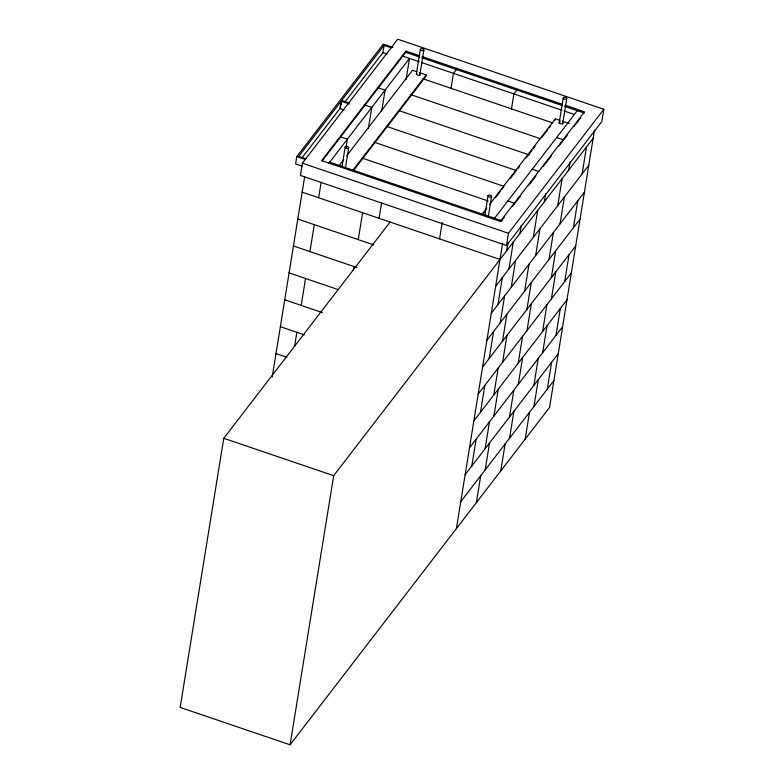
<?xml version="1.0" encoding="UTF-8"?>
<svg xmlns="http://www.w3.org/2000/svg" width="784" height="784" viewBox="0 0 784 784"><rect width="100%" height="100%" fill="white"/><g stroke="black" fill="none" stroke-linecap="round" stroke-linejoin="round"><path stroke-width="1.18" d="M390.089 222.058L223.763 438.305L180.173 707.423L290.09 744.8L549.555 407.455L594.468 130.154M392.902 47.412L383.288 44.139L296.803 156.584L295.607 163.925L302.026 166.11M302.379 163.18L300.399 175.41L506.484 245.5L601.847 121.52L603.827 109.29L397.733 39.2L302.379 163.18L508.463 233.269L603.827 109.29M272.215 377.026L304.623 176.939M294.578 346.361L296.852 332.318M301.203 305.407L305.564 278.496M309.925 251.586L314.286 224.675M318.637 197.754L321.107 182.545M349.38 103.998L341.138 101.195L339.952 108.535L344.068 109.936M341.246 101.881L340.227 108.172L302.007 157.868M341.011 104.664L341.354 102.567M342.03 166.502L345.156 147.157M346.067 147.323L347.39 139.131L340.805 136.886M345.362 168.344L348.684 147.794A1.793 1 9.2 0 0 346.224 146.461A1.793 1 9.2 0 0 345.852 148.166A1.793 1 9.2 0 0 348.684 147.794M368.382 128.478L371.792 107.418L364.099 104.801M344.97 102.008L382.915 52.665L384.101 45.335L391.314 47.785M353.319 270.049L353.888 266.531M358.249 239.62L362.61 212.709M381.681 111.181L385.091 90.111L377.398 87.494M290.09 744.8L333.68 475.682L593.145 138.337M322.204 160.896L405.73 52.303L405.926 51.078L419.754 55.782M379.093 218.315L381.563 203.105M406.073 79.458L409.493 58.398L328.917 163.16M416.422 73.598L420.332 49.412M419.754 75.44L423.87 50.049A1.793 1 9.2 0 0 421.41 48.726A1.793 1 9.2 0 0 421.028 50.421A1.793 1 9.2 0 0 423.87 50.049M419.362 72.608L426.231 74.941L426.026 76.166L353.633 170.295M450.986 88.563L453.456 73.353L456.415 69.511M439.55 238.875L442.205 222.499M484.914 215.09L488.05 195.745M488.246 216.943L491.578 196.382A1.793 1 9.2 0 0 489.118 195.059A1.793 1 9.2 0 0 488.746 196.755A1.793 1 9.2 0 0 491.578 196.382M511.442 109.123L513.902 93.913L516.862 90.072M456.415 528.553L502.652 243.06M506.484 245.5L508.463 233.269M471.782 466.078L476.143 439.167M480.504 412.257L484.855 385.346M489.216 358.435L493.577 331.524M497.938 304.613L502.299 277.703M506.65 250.792L507.983 242.599M500.231 322.871L504.592 295.96M508.943 269.049L513.304 242.138M476.368 502.603L480.729 475.692M485.09 448.781L489.451 421.87M493.802 394.96L498.163 368.049M502.524 341.138L506.885 314.227M511.237 287.307L515.598 260.396M519.959 233.485L521.282 225.292M485.169 469.93L489.52 443.019M493.881 416.108L498.242 389.197M502.603 362.277L506.964 335.366M524.623 291.158L528.984 264.247M533.345 237.336L537.697 210.426M555.18 120.089L555.376 118.864L559.952 120.422M500.76 470.89L505.121 443.979M509.482 417.068L513.843 390.158M518.204 363.247L522.556 336.336M526.917 309.415L531.278 282.505M535.639 255.594L539.99 228.683M544.351 201.772L545.684 193.579M559.11 123.402L563.226 98.01M509.561 438.217L513.922 411.296M518.273 384.385L522.634 357.475M526.995 330.564L531.356 303.653M562.638 124.039L566.754 98.647A1.793 1 9.2 0 0 564.294 97.314A1.793 1 9.2 0 0 563.921 99.019A1.793 1 9.2 0 0 566.754 98.647M549.016 259.445L553.377 232.534M557.738 205.614L562.099 178.703M525.162 439.177L529.514 412.266M533.875 385.356L538.236 358.435M542.597 331.524L546.958 304.613M551.309 277.703L555.67 250.792M560.031 223.881L564.392 196.97M568.743 170.059L570.076 161.867M533.953 406.494L538.314 379.583M542.675 352.673L547.026 325.762M551.387 298.851L555.748 271.94M547.261 389.197L551.622 362.286M555.974 335.376L560.335 308.465M564.696 281.554L569.057 254.633M573.408 227.723L577.769 200.812M582.13 173.901L586.491 146.99M341.138 101.195L298.724 156.339L305.936 158.789M384.101 45.335L341.697 100.47L348.909 102.929M405.926 51.078L321.656 160.642L500.27 221.392L584.541 111.828L564.95 105.164M339.345 165.365L343.823 159.544M346.812 155.663L412.492 70.276L417.068 71.834M353.084 170.04L426.231 74.941M482.238 213.963L486.717 208.142M489.696 204.261L555.376 118.864M483.532 213.238L485.022 211.298M495.468 197.715L500.702 190.924M502.191 188.983L503.681 187.043M510.404 178.311L516.372 170.549M517.861 168.609L519.351 166.669M526.074 157.937L532.042 150.175M533.532 148.235L535.031 146.294M541.744 137.553L547.712 129.791M549.212 127.851L550.701 125.91M494.528 218.266L577.318 110.622M500.819 221.647L504.543 216.796M512.746 206.133L520.204 196.431M528.406 185.769L535.864 176.077M543.322 166.375L551.534 155.712M558.982 146.01L567.195 135.348M573.898 126.626L580.611 117.894M495.645 286.346L588.784 165.248M491.284 313.257L584.423 192.168M486.923 340.168L580.062 219.079M482.562 367.088L575.701 245.99M478.211 393.999L571.35 272.901M473.85 420.91L566.989 299.811M469.489 447.821L562.628 326.722M465.128 474.732L558.267 353.633M460.767 501.642L553.916 380.544M422.066 56.566L562.647 104.38M405.73 52.303L419.558 57.007M421.861 57.791L562.451 105.605M564.754 106.389L584.345 113.053M402.123 55.899L419.234 61.711M421.518 62.495L561.814 110.201M564.098 110.975L574.358 114.474M382.915 52.665L387.041 54.076M562.246 121.206L569.115 123.539M423.017 78.782L552.602 122.853M556.62 137.533L563.216 139.777M410.816 94.639L540.401 138.709M398.625 110.495L529.367 154.958M532.228 169.256L538.824 171.5M386.424 126.351L516.009 170.422M374.233 142.218L503.808 186.288M507.826 200.969L514.422 203.213M362.032 158.074L488.148 200.959M329.652 162.2L501.887 220.774M296.803 156.584L305.388 159.505M302.154 192.149L499.996 259.435M297.793 219.059L373.596 244.843M293.441 245.97L356.691 267.491M289.08 272.891L338.639 289.747M284.719 299.802L322.361 312.6M280.358 326.712L304.31 334.856M276.007 353.623L286.993 357.357M223.763 438.305L333.68 475.682M562.432 122.324A1.793 1 9.2 0 1 561.275 123.823A1.793 1 9.2 0 1 559.374 122.226M559.933 121.873A1.793 1 9.2 0 1 560.335 121.785M419.773 73.98A1.793 1 9.2 0 1 417.921 75.176A1.793 1 9.2 0 1 416.716 73.431"/></g></svg>
